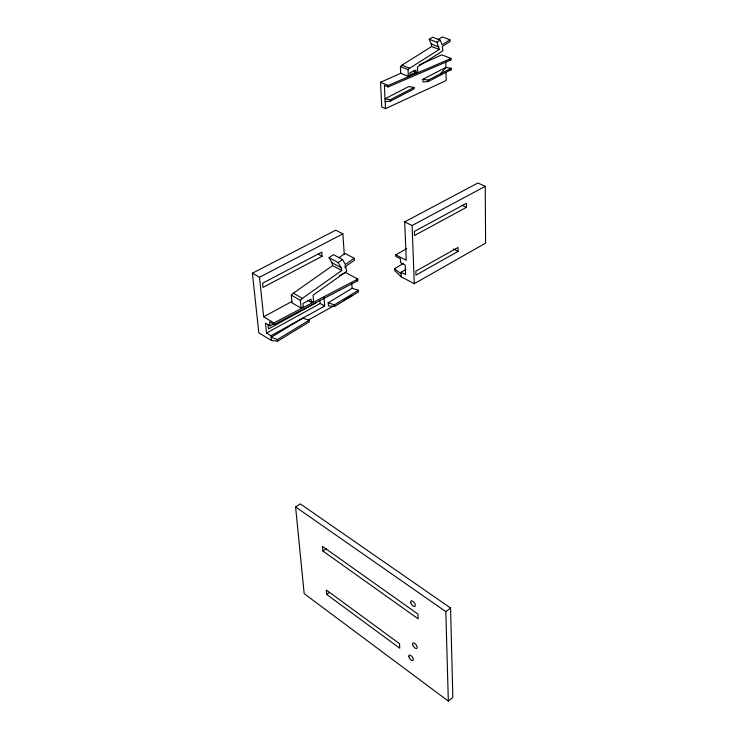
<?xml version="1.0" encoding="UTF-8"?>
<svg xmlns="http://www.w3.org/2000/svg" width="738" height="738" viewBox="0 0 738 738"><rect width="100%" height="100%" fill="white"/><g stroke="black" fill="none" stroke-linecap="round" stroke-linejoin="round"><path stroke-width="1.11" d="M440.503 73.754L445.881 67.435L445.761 62.038M311.371 302.386L311.095 299.13L302.977 303.567L303.253 306.824L301.03 308.041L300.357 300.32L302.414 298.346L341.74 270.495L341.159 267.682L338.198 262.58L329.065 257.691L333.41 254.656L342.552 259.518L345.292 264.527L354.185 258.254L354.554 260.136L345.679 266.418L346.675 271.307L313.078 295.163L313.567 301.178L311.371 302.386L307.755 300.329M301.03 308.041L291.999 302.857L291.298 295.154L293.346 293.198L332.635 265.588L341.74 270.495M408.308 76.374L408.059 69.649L409.627 68.228L439.285 49.464L436.914 42.204L429.239 39.262L432.523 37.204L440.208 40.138L442.071 44.797L449.977 39.806L450.198 41.476L442.302 46.466L442.892 50.811L417.505 66.909L417.68 72.149L408.308 76.374L400.697 73.265L380.531 82.296L381.721 107.019L385.485 108.643L446.167 80.525L445.992 72.49M400.697 73.265L400.43 66.558L401.989 65.147L431.629 46.512L439.285 49.464M448.326 701.1L452.837 697.41L450.558 608.011L300.301 503.888L295.587 506.951L304.185 593.666L448.326 701.1L445.826 611.627L295.587 506.951M445.826 611.627L450.558 608.011M326.713 594.459L326.316 590.022L399.526 643.711L399.765 648.222L326.713 594.459L329.434 592.531M338.198 262.58L342.552 259.518M338.834 257.793L345.052 253.429L354.185 258.254M322.893 551.037L322.488 546.406L417.976 614.117L418.178 618.85L322.893 551.037L326.62 548.5M437.92 39.658L442.311 36.9L449.977 39.806M436.914 42.204L440.208 40.138M309.102 320.264L302.866 318.096L271.16 337.294L277.35 339.581L309.102 320.264L309.305 321.833L277.516 341.205L271.492 340.522L258.817 332.856L252.387 273.198L335.725 230.182L342.875 233.872L344.249 254.296M328.152 302.792L334.425 304.859L358.465 290.246L358.567 291.833L334.609 306.418L328.521 305.901L328.152 302.792L352.1 288.3L358.465 290.246M401.214 276.851L401.02 272.221L405.577 274.601L405.18 265.025L400.605 262.654L400.439 258.789L395.872 256.437L395.799 254.859L406.269 260.237L404.71 221.889L477.864 183.006L485.244 186.336L485.613 243.116L414.286 283.696L401.214 276.851L394.553 270.385L394.479 268.816L403.151 263.54M395.799 254.859L406.647 248.614M458.077 251.354L416.001 275.117L415.854 271.169L458.003 247.461L458.077 251.354L453.326 249.01M401.02 272.221L406.011 269.435M308.521 319.923L333.548 306.002M343.557 300.431L352.561 295.421M273.983 323.668L269.988 325.855L265.505 323.179L266.538 333.05L271.003 335.744L324.674 306.021L324 297.368M269.988 325.855L269.582 321.851L274.093 324.536L357.875 280.689L357.773 279.084L345.476 272.451L339.406 275.735M266.538 333.05L320.191 303.493L324.674 306.021M316.371 302.617L268.503 328.917L268.088 324.868M252.387 273.198L259.49 277.248L263.641 316.786L291.925 301.464M466.398 207.369L414.544 235.477L414.387 231.4L466.342 203.356L466.398 207.369L461.804 205.219M404.71 221.889L412.09 225.524L485.244 186.336M322.109 256.289L263.005 287.405L262.571 283.207L321.796 252.165L322.109 256.289L318.05 254.112M263.641 316.786L273.927 322.893L357.773 279.084L356.722 279.656L356.823 281.261M259.49 277.248L342.875 233.872M428.28 81.503L451.158 69.649L451.084 68.283L445.881 67.435L422.846 79.298L423.031 82.038L428.28 81.503L428.188 80.128L451.084 68.283M385.153 101.623L390.402 101.143L414.166 88.818L414.073 87.435L408.741 86.577L385.024 98.8L390.337 99.722L414.073 87.435M380.531 82.296L388.142 85.479L451.093 58.45L451.121 59.852L450.328 60.212L388.206 86.909L384.397 85.313L385.485 108.643M416.011 72.186L409.95 74.916L409.867 72.785L415.937 70.055L416.011 72.186L413.151 71.032M419.285 64.944L441.841 54.852L451.093 58.45M449.064 69.87L451.158 69.649M422.846 79.298L428.188 80.128M429.239 39.262L431.278 44.022L438.935 46.974M401.989 65.147L409.627 68.228M400.43 66.558L408.059 69.649M329.065 257.691L332.045 262.783L341.159 267.682M293.346 293.198L302.414 298.346M291.298 295.154L300.357 300.32M394.479 268.816L401.085 273.724M332.045 262.783L332.635 265.588M431.278 44.022L431.629 46.512M334.425 304.859L334.609 306.418M271.003 335.744L271.492 340.522M273.927 322.893L274.093 324.536M277.35 339.581L277.516 341.205M319.932 300.246L320.191 303.493M345.015 265.643L345.163 267.912M351.74 282.746L352.1 288.3M390.337 99.722L390.402 101.143M388.142 85.479L388.206 86.909M412.09 225.524L414.286 283.696M450.3 58.809L450.328 60.212M408.834 656.58A3.266 1.504 54.4 0 0 412.57 660.602A3.266 1.504 54.4 0 0 411.703 656.257A3.266 1.504 54.4 0 0 408.834 656.58M412.69 644.708A3.293 1.531 54.5 0 0 416.555 648.518A3.293 1.531 54.5 0 0 415.374 643.951A3.293 1.531 54.5 0 0 412.69 644.708M410.817 602.845A3.358 1.605 54.9 0 0 414.802 606.498A3.358 1.605 54.9 0 0 413.391 601.691A3.358 1.605 54.9 0 0 410.817 602.845"/></g></svg>
